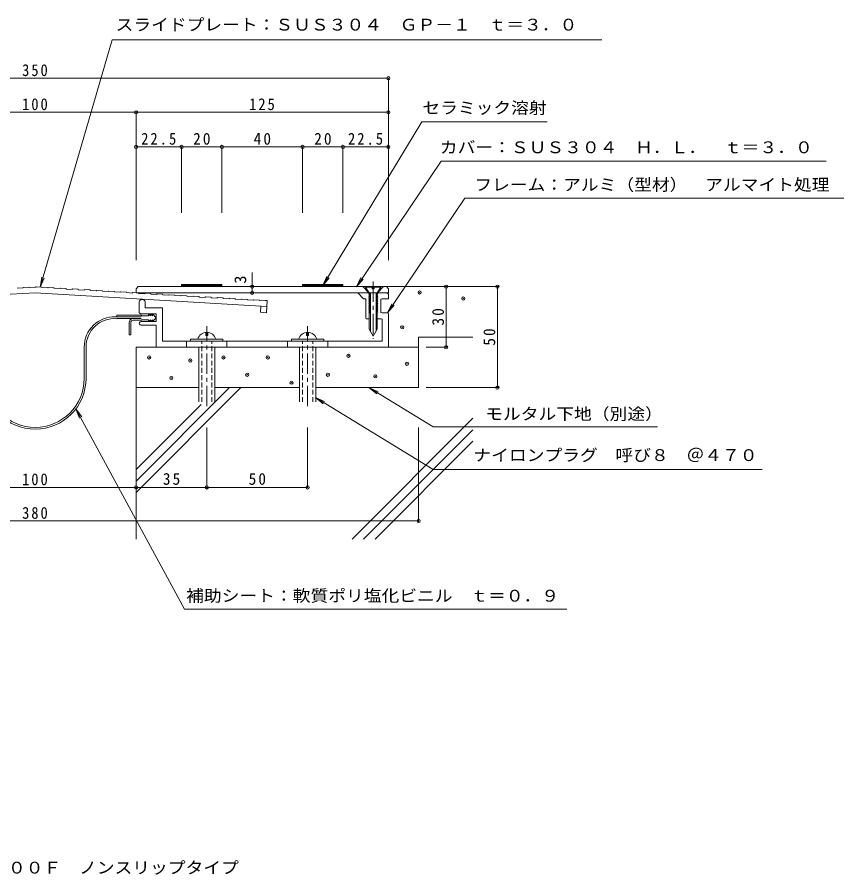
# Model space of a CAD drawing. Units: millimetres at full size, sheet at 1:2; some dimension numbers follow another scale. Extents: x -270 to 349, y -270 to 155.
# Drawn here: x -61.2 to 348.5, y -269.5 to 155.4 of the extents above; entities that cross this region are included whole.
import ezdxf
from ezdxf.enums import TextEntityAlignment as Align

# ---------------------------------------------------------------- set-up
doc = ezdxf.new("R2010")
doc.units = ezdxf.units.MM
doc.header["$LTSCALE"] = 2
doc.header["$PDMODE"] = 32
doc.header["$PDSIZE"] = 1.6
doc.linetypes.add('CHAIN1', pattern=[8, 5, -1, 1, -1])
doc.linetypes.add('DASHED1', pattern=[1.8, 1.2, -0.6])
for name, color, linetype, lineweight in [('D-0', 3, 'Continuous', 9), ('D-1', 2, 'Continuous', 9), ('D-2', 4, 'Continuous', 9), ('D-3', 6, 'Continuous', 5), ('D-4', 7, 'Continuous', 9), ('D-5', 7, 'Continuous', 9)]:
    doc.layers.add(name, color=color, linetype=linetype, lineweight=lineweight)
doc.layers.add('F-5_F-5ﾚｲﾔ', color=2, linetype='Continuous')
doc.styles.add('ＭＳ ゴシック', font='')
doc.styles.get('ＭＳ ゴシック').set_extended_font_data('MS Gothic')

msp = doc.modelspace()

# ---------------------------------------------------------------- linework, layer by layer
at = {"layer": 'D-0'}
for p, q in [((-58.153, 21.246), (-61.148, 21.067)), ((-58.159, 21.346), (-58.153, 21.246)), ((-55.323, 21.666), (-58.018, 21.505)), ((-55.165, 21.526), (-55.159, 21.426)), ((-52.199, 21.604), (-55.159, 21.426)), ((-52.199, 21.604), (-51.865, 21.584)), ((-51.859, 21.683), (-51.865, 21.584)), ((-49.005, 21.662), (-51.7, 21.824)), ((-48.864, 21.504), (-48.87, 21.404)), ((-48.87, 21.404), (-45.876, 21.224)), ((-45.87, 21.324), (-45.876, 21.224)), ((-43.016, 21.303), (-45.711, 21.465)), ((-2.199, 20.854), (-1.199, 21.854)), ((-1.199, 21.854), (121.801, 21.854)), ((20.301, 21.854), (20.301, 22.854)), ((40.3, 22.854), (20.301, 22.854)), ((40.3, 22.354), (20.301, 22.354)), ((40.3, 21.854), (40.3, 22.854)), ((80.301, 21.854), (80.301, 22.854)), ((100.301, 22.854), (80.301, 22.854)), ((100.301, 22.354), (80.301, 22.354)), ((100.301, 21.854), (100.301, 22.854)), ((113.196, 18.854), (110.196, 21.854)), ((117.396, 18.854), (120.396, 21.854)), ((122.796, 20.854), (121.796, 21.854)), ((-52.199, 18.849), (-166.946, 11.963)), ((-61.154, 21.166), (-61.148, 21.067)), ((-52.199, 18.849), (62.563, 11.963)), ((-42.875, 21.144), (-42.881, 21.044)), ((-42.881, 21.044), (-39.886, 20.865)), ((-39.88, 20.965), (-39.886, 20.865)), ((-37.027, 20.944), (-39.722, 21.105)), ((-36.886, 20.785), (-36.892, 20.685)), ((-36.892, 20.685), (-33.897, 20.505)), ((-33.891, 20.605), (-33.897, 20.505)), ((-31.037, 20.584), (-33.733, 20.746)), ((-30.897, 20.425), (-30.903, 20.326)), ((-30.903, 20.326), (-27.908, 20.146)), ((-27.902, 20.246), (-27.908, 20.146)), ((-25.048, 20.225), (-27.743, 20.387)), ((-24.907, 20.066), (-24.913, 19.966)), ((-24.913, 19.966), (-21.919, 19.787)), ((-21.913, 19.886), (-21.919, 19.787)), ((-19.059, 19.865), (-21.754, 20.027)), ((-18.918, 19.707), (-18.924, 19.607)), ((-18.924, 19.607), (-15.929, 19.427)), ((-15.924, 19.527), (-15.929, 19.427)), ((-13.07, 19.506), (-15.765, 19.668)), ((-12.929, 19.347), (-12.935, 19.248)), ((-12.935, 19.248), (-9.94, 19.068)), ((-9.934, 19.168), (-9.94, 19.068)), ((-7.081, 19.147), (-9.776, 19.308)), ((-6.94, 18.988), (-6.946, 18.888)), ((-6.946, 18.888), (-3.951, 18.709)), ((-3.945, 18.808), (-3.951, 18.709)), ((-1.091, 18.787), (-3.786, 18.949)), ((-2.199, 20.854), (-2.199, 18.854)), ((122.796, 18.854), (-2.199, 18.854)), ((-0.95, 18.629), (-0.956, 18.529)), ((-0.956, 18.529), (2.038, 18.349)), ((2.044, 18.449), (2.038, 18.349)), ((4.898, 18.428), (2.203, 18.59)), ((5.039, 18.269), (5.033, 18.169)), ((5.033, 18.169), (8.027, 17.99)), ((8.033, 18.089), (8.027, 17.99)), ((10.887, 18.069), (8.192, 18.23)), ((11.028, 17.91), (11.022, 17.81)), ((11.022, 17.81), (14.017, 17.63)), ((14.023, 17.73), (14.017, 17.63)), ((16.876, 17.709), (14.181, 17.871)), ((17.017, 17.551), (17.011, 17.451)), ((17.011, 17.451), (20.006, 17.271)), ((20.012, 17.371), (20.006, 17.271)), ((22.866, 17.35), (20.17, 17.512)), ((23.006, 17.191), (23, 17.091)), ((23, 17.091), (25.995, 16.912)), ((26.001, 17.011), (25.995, 16.912)), ((28.855, 16.99), (26.16, 17.152)), ((122.796, 20.854), (122.796, 18.854)), ((28.996, 16.832), (28.99, 16.732)), ((28.99, 16.732), (31.984, 16.552)), ((31.99, 16.652), (31.984, 16.552)), ((34.844, 16.631), (32.149, 16.793)), ((34.985, 16.472), (34.979, 16.373)), ((34.979, 16.373), (37.973, 16.193)), ((37.979, 16.293), (37.973, 16.193)), ((40.833, 16.272), (38.138, 16.433)), ((40.974, 16.113), (40.968, 16.013)), ((40.968, 16.013), (43.963, 15.833)), ((43.969, 15.933), (43.963, 15.833)), ((46.822, 15.912), (44.127, 16.074)), ((46.963, 15.754), (46.957, 15.654)), ((46.957, 15.654), (49.952, 15.474)), ((49.958, 15.574), (49.952, 15.474)), ((52.812, 15.553), (50.117, 15.715)), ((52.953, 15.394), (52.947, 15.294)), ((52.947, 15.294), (55.941, 15.115)), ((55.947, 15.215), (55.941, 15.115)), ((58.801, 15.194), (56.106, 15.355)), ((58.942, 15.035), (58.936, 14.935)), ((58.936, 14.935), (61.93, 14.755)), ((61.936, 14.855), (61.93, 14.755)), ((62.095, 14.996), (62.743, 14.957)), ((62.384, 8.968), (62.743, 14.957)), ((59.389, 9.148), (59.569, 12.142)), ((59.389, 9.148), (62.384, 8.968))]:
    msp.add_line(p, q, dxfattribs=at)
for centre, start, end in [((-58.01, 21.355), 93.4375, 183.43083), ((-55.314, 21.517), 3.43044, 93.43083), ((-51.709, 21.674), 86.56956, 176.5629), ((-49.014, 21.512), 356.56917, 86.5629), ((-45.72, 21.315), 86.56956, 176.5629), ((-43.025, 21.153), 356.56917, 86.5629), ((-39.731, 20.956), 86.56956, 176.5629), ((-37.036, 20.794), 356.57625, 86.5625), ((-33.741, 20.596), 86.56917, 176.56956), ((-31.046, 20.434), 356.56917, 86.5625), ((-27.752, 20.237), 86.56956, 176.5629), ((-25.057, 20.075), 356.57625, 86.5625), ((-21.763, 19.877), 86.56956, 176.5629), ((-19.068, 19.716), 356.57625, 86.5625), ((-15.774, 19.518), 86.5625, 176.56877), ((-13.079, 19.356), 356.56877, 86.57584), ((-9.785, 19.159), 86.5629, 176.5629), ((-7.089, 18.997), 356.56877, 86.57584), ((-3.795, 18.799), 86.57625, 176.5629), ((-1.1, 18.638), 356.57625, 86.5625), ((2.194, 18.44), 86.5629, 176.55542), ((4.889, 18.278), 356.57625, 86.5625), ((8.183, 18.081), 86.5629, 176.56877), ((10.878, 17.919), 356.56877, 86.57584), ((14.172, 17.721), 86.5629, 176.5629), ((16.867, 17.559), 356.57625, 86.5625), ((20.161, 17.362), 86.5625, 176.56877), ((22.857, 17.2), 356.56877, 86.57584), ((26.151, 17.002), 86.5629, 176.5629), ((28.846, 16.841), 356.56877, 86.57584), ((32.14, 16.643), 86.5625, 176.56877), ((34.835, 16.481), 356.57625, 86.5625), ((38.129, 16.284), 86.5629, 176.5629), ((40.824, 16.122), 356.56877, 86.57625), ((44.118, 15.924), 86.5629, 176.56877), ((46.813, 15.763), 356.57625, 86.5625), ((50.108, 15.565), 86.5629, 176.56877), ((52.803, 15.403), 356.57625, 86.5625), ((56.097, 15.206), 86.5629, 176.56877), ((58.792, 15.044), 356.57625, 86.5625), ((62.086, 14.846), 86.57584, 176.57625)]:
    msp.add_arc(centre, 0.15, start, end, dxfattribs=at)
at = {"layer": 'D-1'}
for p, q in [((111.446, 21.854), (119.146, 21.854)), ((111.446, 21.554), (114.796, 21.554)), ((119.146, 21.854), (115.796, 21.854)), ((115.796, 21.554), (119.146, 21.554)), ((117.296, 18.854), (119.146, 21.554)), ((119.146, 21.854), (119.146, 21.554)), ((107.796, 18.854), (107.796, 18.554)), ((107.796, 18.554), (110.496, 15.854)), ((113.546, 18.674), (113.096, 18.414)), ((113.096, 18.414), (113.546, 18.154)), ((113.296, 18.854), (113.289, 0.854)), ((113.546, 18.854), (113.546, 18.674)), ((113.896, 18.854), (113.888, -0.184)), ((116.696, 18.854), (116.688, -0.186)), ((117.046, 18.854), (117.046, 18.674)), ((117.046, 18.674), (117.496, 18.414)), ((117.496, 18.414), (117.046, 18.154)), ((117.296, 18.854), (117.289, 0.854)), ((122.089, 18.854), (122.796, 18.147)), ((122.796, 18.147), (122.796, 15.854)), ((-0.699, 14.054), (-0.699, 9.354)), ((2.301, 11.354), (2.301, 14.054)), ((110.496, 15.854), (111.596, 15.854)), ((111.596, 6.354), (111.596, 15.854)), ((118.996, 9.374), (118.996, 15.354)), ((119.496, 15.854), (122.796, 15.854)), ((10.801, 11.354), (2.301, 11.354)), ((10.801, -5.146), (10.801, 11.354)), ((119.496, 8.874), (122.296, 8.874)), ((7.801, 4.604), (0.176, 4.604)), ((113.291, 5.854), (112.096, 5.854)), ((119.296, 5.854), (117.291, 5.854)), ((119.801, 5.354), (119.801, -5.146)), ((122.801, 8.374), (122.801, -8.146)), ((7.801, 2.854), (0.176, 2.854)), ((7.801, 2.854), (7.801, -8.146)), ((113.289, 0.854), (115.289, -2.61)), ((117.289, 0.854), (115.289, -2.61)), ((24.801, -4.146), (40.801, -4.146)), ((24.801, -5.146), (24.801, -4.146)), ((32.301, -2.346), (32.301, -0.873)), ((33.301, -2.346), (32.301, -2.346)), ((33.301, -2.346), (33.301, -0.873)), ((40.801, -4.146), (40.801, -5.146)), ((74.801, -4.146), (90.801, -4.146)), ((74.801, -5.146), (74.801, -4.146)), ((82.301, -2.346), (82.301, -0.873)), ((83.301, -2.346), (82.301, -2.346)), ((83.301, -2.346), (83.301, -0.873)), ((90.801, -4.146), (90.801, -5.146)), ((119.801, -5.146), (10.801, -5.146)), ((22.801, -8.146), (22.801, -5.146)), ((28.801, -35.218), (28.801, -8.146)), ((36.801, -35.218), (36.801, -8.146)), ((42.801, -8.146), (42.801, -5.146)), ((72.801, -8.146), (72.801, -5.146)), ((78.801, -35.218), (78.801, -8.146)), ((86.801, -35.218), (86.801, -8.146)), ((92.801, -8.146), (92.801, -5.146))]:
    msp.add_line(p, q, dxfattribs=at)
at = {"layer": 'D-1', "linetype": 'CHAIN1'}
for p, q in [((115.296, 24.337), (115.296, 6.936)), ((115.296, 24.337), (115.296, -3.969)), ((32.801, -37.334), (32.801, 2.35)), ((82.801, -37.334), (82.801, 2.35))]:
    msp.add_line(p, q, dxfattribs=at)
at = {"layer": 'D-1', "linetype": 'DASHED1'}
for p, q in [((30.301, -35.218), (30.301, -5.146)), ((35.301, -35.218), (35.301, -5.146)), ((80.301, -35.218), (80.301, -5.146)), ((85.301, -35.218), (85.301, -5.146))]:
    msp.add_line(p, q, dxfattribs=at)
at = {"layer": 'D-1'}
for points in [[(111.446, 21.854), (111.446, 21.554), (113.296, 18.854)], [(115.796, 21.854), (115.796, 20.854), (114.796, 20.854), (114.796, 21.854)], [(113.546, 18.154), (113.546, 17.974), (113.096, 17.714), (113.546, 17.454), (113.546, 17.274), (113.096, 17.014), (113.546, 16.754), (113.546, 16.574), (113.096, 16.314), (113.546, 16.054), (113.546, 15.874), (113.096, 15.614), (113.546, 15.354), (113.546, 15.174), (113.096, 14.914), (113.546, 14.654), (113.546, 14.474), (113.096, 14.214), (113.546, 13.954), (113.546, 13.774), (113.096, 13.514), (113.546, 13.254), (113.546, 13.074), (113.096, 12.814), (113.546, 12.554), (113.546, 12.374), (113.096, 12.114), (113.546, 11.854), (113.546, 11.674), (113.096, 11.414), (113.546, 11.154), (113.546, 10.974), (113.096, 10.714), (113.546, 10.454), (113.546, 10.274), (113.096, 10.014), (113.546, 9.754), (113.546, 9.574), (113.096, 9.314), (113.546, 9.054)], [(117.046, 18.154), (117.046, 17.974), (117.496, 17.714), (117.046, 17.454), (117.046, 17.274), (117.496, 17.014), (117.046, 16.754), (117.046, 16.574), (117.496, 16.314), (117.046, 16.054), (117.046, 15.874), (117.496, 15.614), (117.046, 15.354), (117.046, 15.174), (117.496, 14.914), (117.046, 14.654), (117.046, 14.474), (117.496, 14.214), (117.046, 13.954), (117.046, 13.774), (117.496, 13.514), (117.046, 13.254), (117.046, 13.074), (117.496, 12.814), (117.046, 12.554), (117.046, 12.374), (117.496, 12.114), (117.046, 11.854), (117.046, 11.674), (117.496, 11.414), (117.046, 11.154), (117.046, 10.974), (117.496, 10.714), (117.046, 10.454), (117.046, 10.274), (117.496, 10.014), (117.046, 9.754), (117.046, 9.574), (117.496, 9.314), (117.046, 9.054)], [(113.546, 9.054), (113.546, 8.874), (113.512, 8.854)], [(117.046, 9.054), (117.046, 8.874), (117.08, 8.854)], [(7.801, 4.604), (7.801, 8.354), (0.301, 8.354)]]:
    msp.add_lwpolyline(points, dxfattribs=at)
for centre, radius, start, end in [((0.801, 14.054), 1.5, 359.99998, 180), ((119.496, 15.354), 0.5, 90, 180), ((0.301, 9.354), 1, 180, 270), ((119.496, 9.374), 0.5, 180, 270), ((122.296, 8.374), 0.5, 0, 90), ((0.176, 3.729), 0.875, 89.99998, 270), ((112.096, 6.354), 0.5, 180, 270), ((119.296, 5.354), 0.5, 0, 90), ((32.801, -5.564), 4.718, 17.49231, 162.50768), ((82.801, -5.564), 4.718, 17.49231, 162.50768)]:
    msp.add_arc(centre, radius, start, end, dxfattribs=at)
at = {"layer": 'D-2'}
for p, q in [((0.301, 6.929), (-12.427, 6.929)), ((0.301, 7.724), (-11.826, 7.724)), ((-11.826, 6.929), (-11.826, 7.724)), ((0.301, 6.029), (-11.826, 6.029)), ((0.301, 5.229), (-3.699, 5.229)), ((3.926, 7.474), (0.551, 7.474)), ((3.926, 5.484), (0.551, 5.484)), ((3.926, 8.354), (3.926, 7.474)), ((4.926, 7.474), (3.926, 8.354)), ((3.926, 4.604), (3.926, 5.484)), ((4.926, 5.484), (3.926, 4.604)), ((4.926, 8.354), (4.926, 7.474)), ((5.926, 7.474), (4.926, 8.354)), ((4.926, 4.604), (4.926, 5.484)), ((5.926, 5.484), (4.926, 4.604)), ((5.926, 8.354), (7.801, 6.479)), ((5.926, 8.354), (5.926, 7.474)), ((7.801, 6.479), (5.926, 4.604)), ((5.926, 4.604), (5.926, 5.484)), ((-5.699, -1.971), (-5.699, 4.029)), ((-4.899, -1.971), (-4.899, 4.029)), ((-4.899, -1.971), (-5.699, -1.971)), ((-27.922, -23.561), (-27.922, -8.063)), ((-27.022, -23.561), (-27.022, -8.063))]:
    msp.add_line(p, q, dxfattribs=at)
for centre, radius, start, end in [((-12.922, -8.063), 15, 88.10992, 180), ((-12.922, -8.063), 14.1, 85.55611, 179.99998), ((-3.699, 4.029), 2, 90, 180), ((-3.699, 4.029), 1.2, 90, 180), ((0.301, 7.474), 0.25, 0, 90), ((0.301, 5.484), 0.25, 270, 0), ((-52.197, -23.561), 25.18, 180, 270), ((-52.197, -23.561), 24.28, 180, 270), ((-52.202, -23.561), 24.28, 270, 0), ((-52.202, -23.561), 25.18, 270, 359.99998)]:
    msp.add_arc(centre, radius, start, end, dxfattribs=at)
at = {"layer": 'D-3'}
for p, q in [((121.801, 21.854), (164.658, 21.854)), ((137.801, -28.146), (137.801, -3.146)), ((137.801, -3.146), (164.658, -3.146)), ((-2.199, -8.146), (137.801, -8.146)), ((-2.199, -103.146), (-2.199, -8.146)), ((-2.199, -28.146), (28.801, -28.146)), ((-2.199, -80.102), (49.757, -28.146)), ((-2.199, -74.445), (44.1, -28.146)), ((36.801, -28.146), (78.801, -28.146)), ((86.801, -28.146), (137.801, -28.146)), ((-2.199, -68.788), (30.086, -36.503)), ((104.864, -103.146), (164.658, -43.353)), ((110.521, -103.146), (164.658, -49.01)), ((116.178, -103.146), (164.658, -54.667))]:
    msp.add_line(p, q, dxfattribs=at)
for p in [(138.293, 18.952), (159.936, 15.955), (129.671, 1.709), (4.266, -13.183), (41.104, -13.183), (63.05, -13.183), (103.023, -12.399), (24.644, -14.751), (132.023, -16.318), (52.86, -21.805), (92.833, -21.805), (15.239, -23.372), (74.806, -25.724), (116.347, -22.588)]:
    msp.add_point(p, dxfattribs=at)
at = {"layer": 'D-4'}
for p, q in [((-14.128, 144.078), (228.519, 144.078)), ((139.455, 103.516), (201.564, 103.516)), ((148.888, 84.003), (339.82, 84.003)), ((160.613, 65.717), (348.504, 65.717)), ((-49.709, 21.54), (-47.7, 26.118)), ((55.311, 21.854), (55.311, 28.819)), ((90.3, 22.354), (93.427, 26.256)), ((106.988, 21.844), (110.3, 25.59)), ((55.311, 21.854), (55.311, 18.854)), ((122.296, 8.874), (125.608, 12.619)), ((113.15, -28.146), (117.042, -31.286)), ((86.642, -33.074), (90.534, -36.214)), ((-32, -38.591), (-30.211, -43.26)), ((32.801, -78.183), (32.801, -47.946)), ((144.921, -47.538), (256.222, -47.538)), ((308.091, -68.646), (144.921, -68.646)), ((-2.199, -77.583), (32.801, -77.583)), ((32.801, -77.583), (82.801, -77.583)), ((21.796, -137.833), (211.184, -137.833))]:
    msp.add_line(p, q, dxfattribs=at)
for points in [[(-14.128, 144.078), (-49.709, 21.54), (-48.954, 26.482)], [(139.455, 103.516), (90.3, 22.354), (92.31, 26.932)], [(148.888, 84.003), (106.988, 21.844), (109.218, 26.32)], [(160.613, 65.717), (122.296, 8.874), (124.526, 13.349)], [(144.921, -47.538), (113.15, -28.146), (117.722, -30.172)], [(144.921, -68.646), (86.642, -33.074), (91.214, -35.1)], [(21.796, -137.833), (-32, -38.591), (-29.063, -42.638)]]:
    msp.add_lwpolyline(points, dxfattribs=at)
for p in [(55.311, 21.854), (55.311, 18.854), (-2.199, -77.583), (32.801, -77.583), (82.801, -77.583)]:
    msp.add_point(p, dxfattribs=at)
at = {"layer": 'D-5'}
for p, q in [((-227.199, 125.09), (122.801, 125.09)), ((122.801, 125.09), (122.801, 34.924)), ((-227.199, 108.215), (122.801, 108.215)), ((-2.199, 108.215), (-2.199, 34.924)), ((20.301, 91.097), (20.301, 58.418)), ((40.3, 91.097), (40.3, 58.418)), ((80.301, 91.097), (80.301, 58.418)), ((100.301, 91.097), (100.301, 58.418)), ((151.42, 21.854), (151.42, -8.146)), ((151.42, 21.854), (152.02, 21.854)), ((164.658, 21.854), (177.431, 21.854)), ((176.831, 21.854), (176.831, -28.146)), ((141.458, -8.146), (152.02, -8.146)), ((141.458, -28.146), (177.431, -28.146)), ((82.801, -47.946), (82.801, -77.583)), ((137.801, -47.946), (137.801, -94.817)), ((-102.199, -77.583), (-2.199, -77.583)), ((-2.199, -77.583), (-2.199, -78.183)), ((-242.199, -94.217), (137.801, -94.217))]:
    msp.add_line(p, q, dxfattribs=at)
msp.add_lwpolyline([(-2.199, 91.097), (122.776, 91.097), (122.776, 90.497)], dxfattribs=at)
for p in [(122.801, 125.09), (-2.199, 108.215), (122.801, 108.215), (-2.199, 91.097), (20.301, 91.097), (40.3, 91.097), (80.301, 91.097), (100.301, 91.097), (122.776, 91.097), (151.42, 21.854), (176.831, 21.854), (151.42, -8.146), (176.831, -28.146), (-2.199, -77.583), (137.801, -94.217)]:
    msp.add_point(p, dxfattribs=at)

# ---------------------------------------------------------------- texts
at = {"layer": 'D-4', "color": 2, "style": 'ＭＳ ゴシック', "width": 1.1}
for s, p in [('スライドプレート：ＳＵＳ３０４\u3000ＧＰ－１\u3000ｔ＝３．０', (-12.374, 146.948)), ('セラミック溶射', (139.641, 105.744)), ('カバー：ＳＵＳ３０４\u3000Ｈ．Ｌ．\u3000ｔ＝３．０', (148.301, 86.199)), ('フレーム：アルミ（型材）\u3000アルマイト処理', (165.382, 67.674)), ('モルタル下地（別途）', (170.809, -45.853)), ('ナイロンプラグ\u3000呼び８\u3000＠４７０', (164.937, -66.275)), ('補助シート：軟質ポリ塩化ビニル\u3000ｔ＝０．９', (22.608, -135.927))]:
    msp.add_text(s, height=5.865, dxfattribs=at).set_placement(p, align=Align.BOTTOM_LEFT)
at = {"layer": 'D-4', "color": 2, "style": 'ＭＳ ゴシック'}
msp.add_text('3', height=5.865, rotation=90, dxfattribs=at).set_placement((54.111, 23.358), align=Align.BOTTOM_LEFT)
at = {"layer": 'D-4', "color": 2, "char_height": 5.865, "attachment_point": 7, "style": 'ＭＳ ゴシック'}
for s, insert in [('\\T1.27;\\W0.95;35', (11.051, -76.383)), ('\\T1.27;\\W0.95;50', (53.551, -76.383))]:
    msp.add_mtext(s, dxfattribs=dict(at, insert=insert))
at = {"layer": 'D-5', "color": 2, "char_height": 5.865, "attachment_point": 7, "style": 'ＭＳ ゴシック'}
for s, insert in [('\\T1.27;\\W0.9;350', (-58.699, 126.09)), ('\\T1.27;\\W0.9;100', (-58.699, 109.215)), ('\\T1.27;\\W0.9;125', (53.801, 109.215)), ('\\T1.28;\\W0.9;22.5', (0.301, 92.097)), ('\\T1.27;\\W0.95;20', (26.05, 92.097)), ('\\T1.27;\\W0.95;40', (56.051, 92.097)), ('\\T1.27;\\W0.95;20', (86.051, 92.097)), ('\\T1.28;\\W0.9;22.5', (102.788, 92.097)), ('\\T1.27;\\W0.9;100', (-58.699, -76.583)), ('\\T1.27;\\W0.9;380', (-58.699, -93.217))]:
    msp.add_mtext(s, dxfattribs=dict(at, insert=insert))
at = {"layer": 'D-5', "color": 2, "char_height": 5.865, "attachment_point": 7, "rotation": 90, "style": 'ＭＳ ゴシック'}
for s, insert in [('\\T1.27;\\W0.95;30', (150.42, 2.604)), ('\\T1.27;\\W0.95;50', (175.831, -7.396))]:
    msp.add_mtext(s, dxfattribs=dict(at, insert=insert))
at = {"layer": 'F-5_F-5ﾚｲﾔ', "style": 'ＭＳ ゴシック', "width": 1.1}
msp.add_text('床－床\u3000ＳＸ６６Ｚ－１００Ｆ\u3000ノンスリップタイプ', height=5.865, dxfattribs=at).set_placement((-162.5, -270.622), align=Align.BOTTOM_LEFT)

doc.saveas('drawing.dxf')
